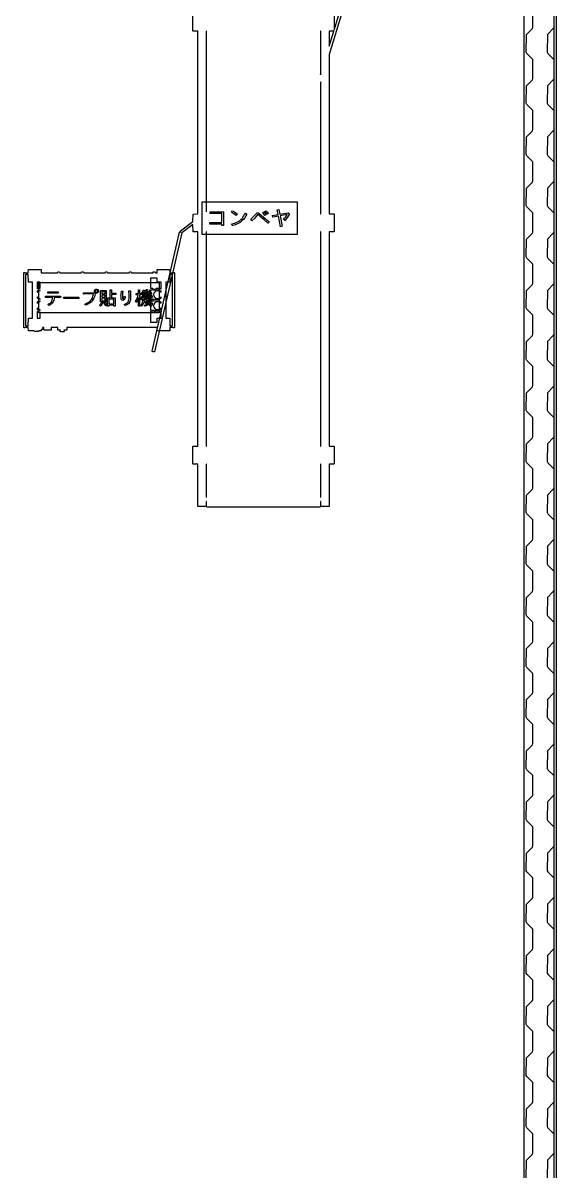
# Model space of a CAD drawing. Extents: x -928 to 12020, y -652 to 16065.
# Drawn here: x 9112 to 12012, y 4210 to 10449 of the extents above; entities that cross this region are included whole.
import ezdxf

# ---------------------------------------------------------------- set-up
doc = ezdxf.new("R2010")
doc.units = 0
for name, color, linetype in [('名称ラベル', 1, 'Continuous'), ('壁', 8, 'Continuous'), ('床', 9, 'Continuous'), ('設備', 5, 'Continuous')]:
    doc.layers.add(name, color=color, linetype=linetype)

msp = doc.modelspace()

# ---------------------------------------------------------------- linework, layer by layer
at = {"layer": '名称ラベル'}
for points in [[(10087.34, 9299.57), (10087.34, 9476.69), (10603.84, 9476.69), (10603.84, 9299.57)], [(10129.34, 9356.27), (10129.34, 9365.2), (10194.31, 9365.25), (10194.29, 9412.86), (10130.64, 9412.87), (10130.64, 9421.69), (10203.58, 9421.69), (10203.58, 9348.3), (10194.31, 9348.3), (10194.26, 9356.27)], [(10246.56, 9419.99), (10252.44, 9427.85), (10258.68, 9424.52), (10265.09, 9420.51), (10271.66, 9415.84), (10278.39, 9410.49), (10271.66, 9401.9), (10265.83, 9406.91), (10259.7, 9411.59), (10253.28, 9415.96)], [(10416.64, 9418.01), (10422.8, 9422.54), (10428.52, 9416.26), (10434.62, 9407.84), (10428, 9403.09), (10422.78, 9410.8)], [(10428.68, 9424.12), (10434.5, 9428.64), (10440.91, 9422.06), (10447, 9414.39), (10440.61, 9409.31), (10434.83, 9417.36)], [(10469.79, 9402.58), (10499.5, 9407.73), (10494.21, 9432.94), (10503.26, 9434.69), (10508.71, 9409.32), (10555, 9417.16), (10561.84, 9411.96), (10556.66, 9401.99), (10550.95, 9392.58), (10544.73, 9383.75), (10537.98, 9375.49), (10529.78, 9380.58), (10535.61, 9387.31), (10540.78, 9394.1), (10545.28, 9400.94), (10549.06, 9407.8), (10510.57, 9400.76), (10522.82, 9343.66), (10513.55, 9341.57), (10501.4, 9399.1), (10471.88, 9393.7)], [(10247.35, 9357.12), (10255.84, 9358.89), (10263.91, 9361.23), (10271.57, 9364.13), (10278.82, 9367.58), (10285.64, 9371.6), (10292.06, 9376.17), (10298.06, 9381.31), (10303.64, 9387), (10308.81, 9393.25), (10313.56, 9400.06), (10317.89, 9407.43), (10321.81, 9415.36), (10329.11, 9408.85), (10325.25, 9401.04), (10320.94, 9393.72), (10316.19, 9386.9), (10311, 9380.58), (10305.35, 9374.75), (10299.27, 9369.43), (10292.73, 9364.6), (10285.76, 9360.28), (10278.33, 9356.45), (10270.47, 9353.12), (10262.15, 9350.29), (10253.4, 9347.96)], [(10350.99, 9382.11), (10357.57, 9387.79), (10364.8, 9394.79), (10383.51, 9415.02), (10385.66, 9416.68), (10387.72, 9417.68), (10391.76, 9417.57), (10394.32, 9416.25), (10397.33, 9414.04), (10411.72, 9400.9), (10427.94, 9387.47), (10441.36, 9377.37), (10450.9, 9370.63), (10444.57, 9361.7), (10421.69, 9379.89), (10409.26, 9390.62), (10393.26, 9405.57), (10391.34, 9407.01), (10390.19, 9407.5), (10388.84, 9406.96), (10387.06, 9405.34), (10379.01, 9395.8), (10372.55, 9388.71), (10357.27, 9373.74)], [(9199.18, 9038.5), (9852.81, 9038.5), (9852.81, 8873.11), (9199.18, 8873.11)], [(9248.26, 8981.18), (9248.26, 8988.3), (9303.08, 8988.3), (9303.08, 8981.18)], [(9440.67, 8982.97), (9500.52, 8983.74), (9505.18, 8979.48), (9502.77, 8967.53), (9499.27, 8956.79), (9494.67, 8947.25), (9488.99, 8938.91), (9482.28, 8931.81), (9474.38, 8925.56), (9465.27, 8920.18), (9454.97, 8915.65), (9449.3, 8922.63), (9455.66, 8924.85), (9461.57, 8927.48), (9467.04, 8930.52), (9472.07, 8933.97), (9476.65, 8937.83), (9480.79, 8942.11), (9484.48, 8946.8), (9487.72, 8951.9), (9490.53, 8957.42), (9492.88, 8963.34), (9494.79, 8969.68), (9496.25, 8976.38), (9440.67, 8975.41)], [(9500.98, 8989.6), (9500.95, 8993.47), (9501.62, 8995.91), (9502.4, 8997.38), (9504.05, 8999.35), (9505.47, 9000.51), (9508.52, 9002), (9514.75, 9002.1), (9517.4, 9000.91), (9519.23, 8999.49), (9520.69, 8997.83), (9521.96, 8995.51), (9522.49, 8993.62), (9522.47, 8989.54), (9521.88, 8987.59), (9520.88, 8985.73), (9518.39, 8982.93), (9516.13, 8981.57), (9514.44, 8981.01), (9508.65, 8981.14), (9510.41, 8981.22), (9508.24, 8981.27), (9505.74, 8982.55), (9502.81, 8985.22), (9501.47, 8987.71)], [(9508.67, 8997.36), (9507.14, 8996.31), (9506.05, 8995), (9505.2, 8992.23), (9505.46, 8989.85), (9506.62, 8987.62), (9508.6, 8985.82), (9510.62, 8985.14), (9507.8, 8984.8), (9518.28, 8984.97), (9513.68, 8985.35), (9515.46, 8986.23), (9517.09, 8987.76), (9517.93, 8989.32), (9518.31, 8991.59), (9518.06, 8993.46), (9517.3, 8995.11), (9516.03, 8996.54), (9514.37, 8997.59), (9515.56, 8997.62), (9514.02, 8997.74), (9518.68, 8997.89), (9510.8, 8998.13), (9503.55, 8997.43)], [(9533.77, 8994.36), (9565.03, 8994.36), (9565.03, 8932.95), (9533.77, 8932.95)], [(9558.54, 8976.14), (9558.56, 8988.29), (9540.23, 8988.28), (9540.24, 8976.14)], [(9571.87, 8910.22), (9571.87, 8954.76), (9586.84, 8954.79), (9586.84, 8998.04), (9594.11, 8998.04), (9594.13, 8980.17), (9617.42, 8980.16), (9617.42, 8973.91), (9594.11, 8973.86), (9594.13, 8954.78), (9613.74, 8954.76), (9613.74, 8910.22), (9606.71, 8910.22), (9606.66, 8915.75), (9578.93, 8915.75), (9578.89, 8910.22)], [(9645.57, 8957.84), (9645.34, 8965.09), (9645.58, 8972.97), (9647.52, 8992.08), (9655.56, 8991.11), (9654, 8978.22), (9653.26, 8967.56), (9653.35, 8958.28), (9654.29, 8952.46), (9655.27, 8951.12), (9660.17, 8950.08), (9656.13, 8951.12), (9660.32, 8951.15), (9656.47, 8951.29), (9658.48, 8953.29), (9660.92, 8956.74), (9664.87, 8964.41), (9670.25, 8958.74), (9666.03, 8951.15), (9661.84, 8945.72), (9659.07, 8943.31), (9656.32, 8941.87), (9654.94, 8941.51), (9652.26, 8941.55), (9651.06, 8942.04), (9649, 8944.02), (9648.14, 8945.5), (9646.77, 8949.45)], [(9662.59, 8919.14), (9670.08, 8922.34), (9676.3, 8926.14), (9681.25, 8930.54), (9683.85, 8933.79), (9685.69, 8936.97), (9687.01, 8940.33), (9688.07, 8944.33), (9689.16, 8951.5), (9689.55, 8957.08), (9689.52, 8972.84), (9688.23, 8993.58), (9696.66, 8993.58), (9697.7, 8973.83), (9697.65, 8956.09), (9697.13, 8949.56), (9696.26, 8943.71), (9695.05, 8938.54), (9693.48, 8934.05), (9690.36, 8928.36), (9685.93, 8923.18), (9680.3, 8918.68), (9673.47, 8914.86), (9668.26, 8912.69)], [(9725.11, 8936.54), (9729.54, 8944.45), (9733.36, 8953.03), (9736.59, 8962.27), (9739.2, 8972.11), (9727.29, 8972.16), (9727.29, 8978.51), (9739.98, 8978.52), (9739.99, 8999.45), (9746.34, 8999.45), (9746.34, 8978.54), (9755.89, 8978.51), (9755.89, 8972.16), (9746.35, 8972.13), (9746.34, 8961.85), (9751.54, 8957.03), (9756.08, 8951.71), (9752.01, 8946.38), (9749.55, 8950.52), (9746.34, 8954.78), (9746.34, 8910.22), (9739.99, 8910.22), (9739.97, 8956.16), (9734.84, 8941.86), (9731.9, 8935.39), (9728.7, 8929.46)], [(9753.03, 8914.49), (9757.79, 8919.16), (9759.66, 8921.81), (9761.17, 8924.65), (9763.16, 8930.96), (9763.98, 8937.93), (9764.31, 8944.61), (9755.6, 8944.63), (9755.6, 8950.11), (9783.46, 8950.14), (9782.52, 8959.67), (9781.96, 8970.59), (9781.77, 8999.54), (9788.12, 8999.54), (9788.34, 8969.26), (9789.62, 8950.52), (9802.96, 8950.51), (9802.06, 8951.5), (9804.61, 8950.68), (9800.63, 8952.86), (9797.57, 8955.44), (9802.51, 8958.54), (9805.51, 8956.15), (9808.76, 8952.97), (9805.26, 8950.51), (9815.94, 8950.5), (9815.94, 8945.02), (9790.42, 8945.01), (9792.35, 8937.4), (9795.48, 8930.67), (9799.31, 8935.76), (9803.34, 8942.45), (9808.91, 8939.35), (9804.31, 8932.15), (9798.93, 8925.39), (9791.06, 8924.78), (9799.44, 8924.72), (9793.3, 8924.04), (9799.65, 8924.52), (9802.68, 8921.1), (9804.59, 8919.43), (9806.71, 8918.34), (9808, 8918.31), (9807.48, 8918.45), (9808.5, 8919.69), (9809.4, 8922.4), (9810.65, 8930.24), (9816.81, 8926.89), (9815.81, 8921.92), (9814.09, 8916.15), (9812.79, 8913.44), (9810.61, 8911.06), (9809.82, 8910.72), (9806.88, 8910.9), (9803.48, 8912.4), (9801.08, 8914.12), (9798.56, 8916.42), (9794.55, 8920.91), (9790.08, 8917.18), (9785.37, 8913.95), (9782.09, 8912.1), (9775.23, 8909.11), (9771.06, 8914.2), (9776.76, 8916.55), (9782.01, 8919.3), (9786.8, 8922.44), (9791.11, 8925.99), (9788.73, 8930.32), (9786.79, 8934.88), (9785.29, 8939.65), (9784.23, 8944.62), (9770.58, 8944.63), (9764.78, 8943.24), (9770.48, 8943.48), (9770.48, 8943.13), (9767.17, 8942.36), (9770.47, 8942.92), (9770.3, 8939.34), (9777.29, 8934.67), (9783.76, 8929.27), (9779.88, 8923.99), (9774.58, 8929.28), (9769.76, 8933.49), (9768.27, 8926.42), (9766.7, 8922.08), (9764.66, 8918.07), (9762.14, 8914.39), (9757.49, 8909.5)], [(9754.87, 8960.53), (9775.18, 8959.76), (9759.37, 8960.75), (9760.15, 8960.77), (9765.38, 8968.87), (9760.59, 8976.06), (9755.79, 8981.66), (9759.24, 8986.33), (9761.69, 8983.51), (9764.96, 8990.47), (9767.91, 8998.23), (9773.34, 8995.08), (9769.41, 8986.58), (9764.92, 8979.01), (9767.95, 8974.24), (9763.52, 8973.85), (9768.3, 8973.72), (9774.64, 8985.92), (9779.59, 8982.97), (9773.14, 8971.23), (9766.37, 8961.25), (9773.33, 8961.98), (9779.29, 8962), (9774.45, 8962.9), (9772.85, 8968.38), (9777.31, 8969.45), (9779.85, 8962), (9781.38, 8954.57), (9776.34, 8952.78), (9775.71, 8956.95), (9780.49, 8957.09), (9775.52, 8957.96), (9769.98, 8956.76), (9756.47, 8954.96)], [(9788.85, 8982.39), (9792.73, 8986.37), (9793.82, 8985.07), (9789.2, 8982.51), (9794.71, 8983.95), (9798.19, 8991.05), (9800.86, 8998.04), (9806.39, 8994.89), (9802.32, 8986.82), (9797.78, 8979.55), (9801.07, 8974.58), (9807.5, 8986.46), (9812.45, 8983.16), (9807.14, 8974.21), (9800.19, 8963.87), (9813.77, 8963.63), (9808.76, 8964.5), (9806.2, 8970.66), (9810.85, 8972.26), (9813.65, 8965.94), (9816.13, 8958.54), (9811.17, 8956.42), (9810.4, 8959.27), (9814.95, 8958.76), (9810.27, 8959.78), (9815.03, 8959.91), (9810.08, 8960.53), (9805.35, 8959.61), (9791.51, 8957.77), (9790.01, 8963.29), (9806.33, 8962.75), (9793.98, 8963.39), (9798.33, 8970.09), (9793.52, 8977.06)], [(9235.18, 8957.67), (9235.18, 8964.79), (9315.48, 8964.79), (9315.48, 8957.67), (9281.96, 8957.66), (9281.3, 8949.6), (9279.93, 8942.41), (9277.86, 8936.11), (9275.06, 8930.67), (9271.04, 8925.42), (9265.89, 8920.75), (9259.63, 8916.67), (9252.24, 8913.18), (9246.81, 8919.58), (9251.82, 8921.65), (9258.28, 8925.17), (9263.5, 8929.16), (9267.48, 8933.63), (9269.91, 8937.91), (9271.58, 8942.73), (9273.02, 8950.63), (9273.51, 8957.64)], [(9334.82, 8950.89), (9334.82, 8958.83), (9415.81, 8958.83), (9415.81, 8950.89)], [(9528.2, 8914.78), (9531.74, 8918.55), (9534.93, 8922.75), (9537.79, 8927.37), (9540.32, 8932.42), (9546.47, 8929.27), (9543.55, 8923.39), (9540.41, 8918.12), (9537.06, 8913.46), (9533.48, 8909.4)], [(9540.22, 8958.3), (9558.56, 8958.26), (9558.58, 8970.35), (9540.24, 8970.36)], [(9540.22, 8939.16), (9558.56, 8939.12), (9558.58, 8952.46), (9540.24, 8952.48)], [(9551.32, 8928.88), (9556.99, 8932.42), (9563.17, 8925.4), (9568.81, 8917.25), (9562.46, 8912.02), (9557.16, 8921.47), (9554.3, 8925.43)], [(9606.66, 8921.81), (9606.7, 8948.59), (9578.91, 8948.59), (9578.91, 8921.82)], [(9780.48, 8959.52), (9780.48, 8959.52), (9780.48, 8959.52)], [(9780.99, 8957.04), (9780.99, 8957.04), (9780.99, 8957.04)]]:
    msp.add_lwpolyline(points, close=True, dxfattribs=at)
at = {"layer": '壁'}
msp.add_lwpolyline([(11838, 6), (11838, 15994), (11839.76, 15998.24), (11844, 16000), (12006, 16000), (12010.24, 15998.24), (12012, 15994), (12012, 6), (12010.24, 1.76), (12006, 0), (11844, 0), (11839.76, 1.76)], close=True, dxfattribs=at)
for points in [[(11850, 4174), (11850.84, 4269.64), (11883.13, 4302.21), (11886, 4309.01), (11885.16, 4412.64), (11852.87, 4445.21), (11850, 4452), (11850.84, 4547.64), (11883.13, 4580.21), (11886, 4587.01), (11885.16, 4690.64), (11852.87, 4723.21), (11850, 4730), (11850.84, 4825.64), (11883.13, 4858.21), (11886, 4865.01), (11885.16, 4968.64), (11852.87, 5001.21), (11850, 5008), (11850.84, 5103.64), (11883.13, 5136.21), (11886, 5143.01), (11885.16, 5246.64), (11852.87, 5279.21), (11850, 5286), (11850.84, 5381.64), (11883.13, 5414.21), (11886, 5421.01), (11885.16, 5524.64), (11852.87, 5557.21), (11850, 5564), (11850.84, 5659.64), (11883.13, 5692.21), (11886, 5699.01), (11885.16, 5802.64), (11852.87, 5835.21), (11850, 5842), (11850.84, 5937.64), (11883.13, 5970.21), (11886, 5977.01), (11885.16, 6080.64), (11852.87, 6113.21), (11850, 6120), (11850.84, 6215.64), (11883.13, 6248.21), (11886, 6255.01), (11885.16, 6358.64), (11852.87, 6391.21), (11850, 6398), (11850.84, 6493.64), (11883.13, 6526.21), (11886, 6533.01), (11885.16, 6636.64), (11852.87, 6669.21), (11850, 6676), (11850.84, 6771.64), (11883.13, 6804.21), (11886, 6811.01), (11885.16, 6914.64), (11852.87, 6947.21), (11850, 6954), (11850.84, 7049.64), (11883.13, 7082.21), (11886, 7089.01), (11885.16, 7192.64), (11852.87, 7225.21), (11850, 7232), (11850.84, 7327.64), (11883.13, 7360.21), (11886, 7367.01), (11885.16, 7470.64), (11852.87, 7503.21), (11850, 7510), (11850.84, 7605.64), (11883.13, 7638.21), (11886, 7645.01), (11885.16, 7748.64), (11852.87, 7781.21), (11850, 7788), (11850.84, 7883.64), (11883.13, 7916.21), (11886, 7923.01), (11885.16, 8026.64), (11852.87, 8059.21), (11850, 8066), (11850.84, 8161.64), (11883.13, 8194.21), (11886, 8201), (11885.16, 8304.64), (11852.87, 8337.21), (11850, 8344), (11850.84, 8439.64), (11883.13, 8472.21), (11886, 8479.01), (11885.16, 8582.64), (11852.87, 8615.21), (11850, 8622), (11850.84, 8717.64), (11883.13, 8750.21), (11886, 8757.01), (11885.16, 8860.64), (11852.87, 8893.21), (11850, 8900), (11850.84, 8995.64), (11883.13, 9028.21), (11886, 9035.01), (11885.16, 9138.64), (11852.87, 9171.21), (11850, 9178), (11850.84, 9273.64), (11883.13, 9306.21), (11886, 9313.01), (11885.16, 9416.64), (11852.87, 9449.21), (11850, 9456), (11850.84, 9551.64), (11883.13, 9584.21), (11886, 9591.01), (11885.16, 9694.64), (11852.87, 9727.21), (11850, 9734), (11850.84, 9829.64), (11883.13, 9862.21), (11886, 9869), (11885.16, 9972.64), (11852.87, 10005.21), (11850, 10012), (11850.84, 10107.64), (11883.13, 10140.21), (11886, 10147), (11885.16, 10250.64), (11852.87, 10283.21), (11850, 10290), (11850.84, 10385.64), (11883.13, 10418.21), (11886, 10425), (11885.16, 10528.64)], [(11999.16, 10528.64), (12000, 10425), (11997.13, 10418.21), (11964.84, 10385.64), (11964, 10290.01), (11966.87, 10283.21), (11999.16, 10250.64), (12000, 10147), (11997.13, 10140.21), (11964.84, 10107.64), (11964, 10012.01), (11966.87, 10005.21), (11999.16, 9972.64), (12000, 9869), (11997.13, 9862.21), (11964.84, 9829.64), (11964, 9734), (11966.87, 9727.21), (11999.16, 9694.64), (12000, 9591), (11997.13, 9584.21), (11964.84, 9551.64), (11964, 9456), (11966.87, 9449.21), (11999.16, 9416.64), (12000, 9313), (11997.13, 9306.21), (11964.84, 9273.64), (11964, 9178), (11966.87, 9171.21), (11999.16, 9138.64), (12000, 9035), (11997.13, 9028.21), (11964.84, 8995.64), (11964, 8900.01), (11966.87, 8893.21), (11999.16, 8860.64), (12000, 8757), (11997.13, 8750.21), (11964.84, 8717.64), (11964, 8622.01), (11966.87, 8615.21), (11999.16, 8582.64), (12000, 8479), (11997.13, 8472.21), (11964.84, 8439.64), (11964, 8344.01), (11966.87, 8337.21), (11999.16, 8304.64), (12000, 8201), (11997.13, 8194.21), (11964.84, 8161.64), (11964, 8066.01), (11966.87, 8059.21), (11999.16, 8026.64), (12000, 7923), (11997.13, 7916.21), (11964.84, 7883.64), (11964, 7788.01), (11966.87, 7781.21), (11999.16, 7748.64), (12000, 7645), (11997.13, 7638.21), (11964.84, 7605.64), (11964, 7510.01), (11966.87, 7503.21), (11999.16, 7470.64), (12000, 7367), (11997.13, 7360.21), (11964.84, 7327.64), (11964, 7232.01), (11966.87, 7225.21), (11999.16, 7192.64), (12000, 7089), (11997.13, 7082.21), (11964.84, 7049.64), (11964, 6954.01), (11966.87, 6947.21), (11999.16, 6914.64), (12000, 6811), (11997.13, 6804.21), (11964.84, 6771.64), (11964, 6676.01), (11966.87, 6669.21), (11999.16, 6636.64), (12000, 6533), (11997.13, 6526.21), (11964.84, 6493.64), (11964, 6398.01), (11966.87, 6391.21), (11999.16, 6358.64), (12000, 6255), (11997.13, 6248.21), (11964.84, 6215.64), (11964, 6120.01), (11966.87, 6113.21), (11999.16, 6080.64), (12000, 5977), (11997.13, 5970.21), (11964.84, 5937.64), (11964, 5842.01), (11966.87, 5835.21), (11999.16, 5802.64), (12000, 5699), (11997.13, 5692.21), (11964.84, 5659.64), (11964, 5564.01), (11966.87, 5557.21), (11999.16, 5524.64), (12000, 5421), (11997.13, 5414.21), (11964.84, 5381.64), (11964, 5286.01), (11966.87, 5279.21), (11999.16, 5246.64), (12000, 5143), (11997.13, 5136.21), (11964.84, 5103.64), (11964, 5008.01), (11966.87, 5001.21), (11999.16, 4968.64), (12000, 4865), (11997.13, 4858.21), (11964.84, 4825.64), (11964, 4730.01), (11966.87, 4723.21), (11999.16, 4690.64), (12000, 4587), (11997.13, 4580.21), (11964.84, 4547.64), (11964, 4452.01), (11966.87, 4445.21), (11999.16, 4412.64), (12000, 4309), (11997.13, 4302.21), (11964.84, 4269.64), (11964, 4174.01)]]:
    msp.add_lwpolyline(points, dxfattribs=at)
at = {"layer": '床'}
msp.add_lwpolyline([(0, 16000), (12000, 16000), (12000, 0), (0, 0)], close=True, dxfattribs=at)
at = {"layer": '設備'}
for points in [[(10876.46, 10599.7), (10778.15, 10277.6), (10778.15, 9411.1), (10802.51, 9411.05), (10804.58, 9408.98), (10804.58, 9315.28), (10802.51, 9313.21), (10778.15, 9313.16), (10778.15, 8149.68), (10802.51, 8149.63), (10804.58, 8147.56), (10804.58, 8053.85), (10802.51, 8051.78), (10778.15, 8051.73), (10777.31, 7821.55), (10734.64, 7820.7), (10732.65, 7822.7), (10732.6, 7849.29), (10730.65, 7849.25), (10730.65, 7821.11), (10728.66, 7817.7), (10112.64, 7817.71), (10110.65, 7821.11), (10110.6, 7849.29), (10108.65, 7849.25), (10108.65, 7822.7), (10106.66, 7820.7), (10065.14, 7820.7), (10063.15, 7822.7), (10063.15, 8051.73), (10038.8, 8051.78), (10036.73, 8053.85), (10036.73, 8147.56), (10038.8, 8149.63), (10063.15, 8149.68), (10063.15, 9313.16), (10037.26, 9313.73), (10036.69, 9352.87), (9976.65, 9308.41), (9827.61, 8662.57), (9826.34, 8661.42), (9826.44, 8662.65), (9823.99, 8661.36), (9820.65, 8662.13), (9817.31, 8662.9), (9815.68, 8665.13), (9815.01, 8664.03), (9814.71, 8665.54), (9963.82, 9311.66), (9964.75, 9312.89), (9964.86, 9311.6), (9967.31, 9312.9), (9970.31, 9312.23), (9967.77, 9316.02), (9968.92, 9315.11), (9967.69, 9317.03), (9968.27, 9318.68), (10036.72, 9369.39), (10037.26, 9410.53), (10063.15, 9411.1), (10063.15, 10404.58), (10038.8, 10404.63), (10036.73, 10406.7), (10036.73, 10500.41)], [(10804.58, 10500.41), (10804.61, 10409.82), (10863.8, 10603.56)]]:
    msp.add_lwpolyline(points, dxfattribs=at)
for points in [[(10110.65, 10404.58), (10108.65, 10404.58), (10108.7, 9422.72), (10110.65, 9424.18)], [(10732.65, 10173.89), (10732.65, 10404.58), (10730.7, 10404.63), (10730.69, 10167.63)], [(10803.12, 10404.8), (10778.15, 10404.6), (10778.19, 10323.25)], [(10730.65, 9411.1), (10732.65, 9411.1), (10732.6, 10128.26), (10730.65, 10121.98)], [(9964.2, 9311.62), (9964.64, 9311.53), (9964.62, 9311.92)], [(9968.42, 9316.86), (9968.64, 9317.57), (9968.35, 9316.84)], [(9968.74, 9317.84), (9968.53, 9318.05), (9968.51, 9317.67)], [(9970.98, 9311.32), (9969.6, 9311.84), (9969.56, 9311.78)], [(10110.6, 8149.63), (10110.65, 9313.16), (10108.7, 9313.21), (10108.65, 8149.68)], [(10732.6, 8149.63), (10732.65, 9313.16), (10730.7, 9313.21), (10730.65, 8149.68)], [(9115.99, 8794.54), (9115.99, 9090.53), (9118, 9092.53), (9123.99, 9092.53), (9126.04, 9089.53), (9127.99, 9091.53), (9141.24, 9091.54), (9141.77, 9108.76), (9208.63, 9109.26), (9210.72, 9107.17), (9210.77, 9091.53), (9299.47, 9091.53), (9301.07, 9095.53), (9310.92, 9095.53), (9312.52, 9091.53), (9429.47, 9091.53), (9431.07, 9095.53), (9440.92, 9095.53), (9442.52, 9091.53), (9559.47, 9091.53), (9561.07, 9095.53), (9570.92, 9095.53), (9572.52, 9091.53), (9689.47, 9091.53), (9691.07, 9095.53), (9700.92, 9095.53), (9702.52, 9091.53), (9819.47, 9091.53), (9821.07, 9095.53), (9830.92, 9095.53), (9832.5, 9091.54), (9841.21, 9091.53), (9841.26, 9107.17), (9842.87, 9109.14), (9908.62, 9109.26), (9910.72, 9107.17), (9910.74, 9091.54), (9923.99, 9091.53), (9925.94, 9089.53), (9927.99, 9092.53), (9933.99, 9092.53), (9935.99, 9090.53), (9935.99, 8794.54), (9933.99, 8792.53), (9927.99, 8792.54), (9925.94, 8795.53), (9923.99, 8793.54), (9910.74, 8793.53), (9910.22, 8776.31), (9843.36, 8775.81), (9841.26, 8777.9), (9841.21, 8793.53), (9350.25, 8793.53), (9350.99, 8780.54), (9348.99, 8778.54), (9334.95, 8778.53), (9336.72, 8776.53), (9336.72, 8772.54), (9334.72, 8770.54), (9317.27, 8770.53), (9315.27, 8772.54), (9315.27, 8776.53), (9317.05, 8778.53), (9302.99, 8778.54), (9300.99, 8780.54), (9301.75, 8793.53), (9266.03, 8793.53), (9265.4, 8779.12), (9229.4, 8778.53), (9225.99, 8780.54), (9225.98, 8793.52), (9217.6, 8793.53), (9220.99, 8791.53), (9220.4, 8783.12), (9210.74, 8782.53), (9210.22, 8776.31), (9200.03, 8775.8), (9199.39, 8773.12), (9197.88, 8773.12), (9197.89, 8774.53), (9196.32, 8772.54), (9175.66, 8772.53), (9174.1, 8774.53), (9174.11, 8773.12), (9172.6, 8773.12), (9171.95, 8775.81), (9141.77, 8776.31), (9141.24, 8793.53), (9127.99, 8793.54), (9126.04, 8795.53), (9123.99, 8792.54), (9118, 8792.53)], [(9126.84, 9082.38), (9126.02, 9083.53), (9126.04, 8801.53), (9127.99, 8803.53), (9141.26, 8803.57), (9141.77, 8844.76), (9163.49, 8845.31), (9163.49, 9039.77), (9141.77, 9040.31), (9141.26, 9081.5)], [(9805.99, 9008.38), (9817.44, 9008.33), (9819.44, 9006.33), (9819.49, 9002.72), (9836.51, 9002.72), (9836.54, 9006.33), (9838.54, 9008.33), (9853.44, 9008.33), (9855.44, 9006.33), (9855.68, 9001.99), (9859.58, 9005.87), (9863.47, 9004.13), (9863.49, 9039.78), (9841.77, 9040.31), (9841.23, 9062.03), (9806.02, 9062.03)], [(9910.22, 8844.76), (9910.73, 8803.57), (9923.99, 8803.53), (9925.96, 8801.54), (9925.95, 9083.53), (9923.99, 9081.54), (9910.73, 9081.5), (9910.22, 9040.31), (9888.49, 9039.76), (9888.49, 8845.31)], [(9190.98, 9005.88), (9193.77, 9005.43), (9196.31, 9001.99), (9196.54, 9006.33), (9198.54, 9008.33), (9205.99, 9008.37), (9205.96, 9039.8), (9188.5, 9039.78), (9188.5, 9004.14)], [(9188.52, 8985.31), (9197.58, 8992.86), (9205.97, 8994.53), (9205.99, 8997.51), (9194.5, 8995.09), (9188.5, 8990.72)], [(9805.99, 8948.38), (9825.44, 8947.53), (9827.09, 8945.53), (9828.54, 8947.53), (9852.41, 8948.34), (9863.48, 8954.34), (9863.44, 8959.77), (9854.41, 8952.21), (9845.99, 8950.54), (9837.57, 8952.21), (9830.44, 8956.98), (9825.67, 8964.11), (9823.99, 8972.53), (9825.67, 8980.95), (9830.44, 8988.09), (9837.57, 8992.86), (9845.99, 8994.53), (9854.41, 8992.86), (9863.44, 8985.3), (9863.48, 8990.73), (9857.48, 8995.09), (9849.95, 8997.53), (9838.54, 8997.54), (9837.09, 8999.53), (9835.44, 8997.54), (9820.54, 8997.54), (9818.9, 8999.53), (9817.44, 8997.54), (9806.01, 8997.52)], [(9197.58, 8952.21), (9188.52, 8959.76), (9188.5, 8954.35), (9194.5, 8949.98), (9205.99, 8948.36), (9205.97, 8950.54)], [(9188.52, 8925.31), (9197.58, 8932.86), (9205.97, 8934.53), (9205.99, 8936.71), (9194.5, 8935.09), (9188.5, 8930.72)], [(9195.89, 8942.52), (9196.54, 8942.98), (9196.3, 8943.09)], [(9805.99, 8887.58), (9808.89, 8885.54), (9810.54, 8887.53), (9825.44, 8887.53), (9827.09, 8885.53), (9828.54, 8887.53), (9849.95, 8887.54), (9857.48, 8889.98), (9863.47, 8894.33), (9863.44, 8899.77), (9854.41, 8892.21), (9845.99, 8890.54), (9837.57, 8892.21), (9830.44, 8896.98), (9825.67, 8904.11), (9823.99, 8912.53), (9825.67, 8920.95), (9830.44, 8928.09), (9837.57, 8932.86), (9845.99, 8934.53), (9854.41, 8932.86), (9863.44, 8925.3), (9863.48, 8930.73), (9852.42, 8936.73), (9838.54, 8936.74), (9837.09, 8938.73), (9825.44, 8936.74), (9806.01, 8937.52)], [(9856.1, 8942.55), (9855.44, 8942.09), (9855.69, 8941.99)], [(9188.49, 8845.31), (9205.99, 8845.3), (9205.99, 8876.7), (9198.54, 8876.74), (9196.54, 8878.74), (9196.31, 8883.08), (9192.41, 8879.2), (9188.49, 8880.91)], [(9197.58, 8892.21), (9188.52, 8899.76), (9188.5, 8894.35), (9194.5, 8889.98), (9205.99, 8887.56), (9205.97, 8890.54)], [(9808.54, 8882.33), (9805.99, 8881.49), (9806, 8823.06), (9841.24, 8823.04), (9841.77, 8844.76), (9863.49, 8845.29), (9863.49, 8880.93), (9859.58, 8879.2), (9855.68, 8883.09), (9855.44, 8878.74), (9853.44, 8876.74), (9838.54, 8876.74), (9836.54, 8878.74), (9836.52, 8881.53), (9827.49, 8882.36), (9827.44, 8878.74), (9825.44, 8876.74), (9810.55, 8876.74), (9808.54, 8878.74)], [(9180, 8772.55), (9179.29, 8773.38), (9178.61, 8773.12)], [(9193.37, 8773.1), (9191.66, 8773.12), (9191.95, 8772.56)], [(9815.51, 8665.34), (9815.07, 8665.38), (9815.36, 8664.96)], [(9820.65, 8662.14), (9820.84, 8662.95), (9819.82, 8662.9)], [(9826.63, 8662.29), (9826.68, 8662.77), (9826.57, 8662.31)], [(10110.65, 8051.73), (10108.65, 8051.73), (10108.7, 7872.12), (10110.65, 7872.17)], [(10732.6, 7872.12), (10732.65, 8051.73), (10730.7, 8051.78), (10730.65, 7872.17)]]:
    msp.add_lwpolyline(points, close=True, dxfattribs=at)

doc.saveas('drawing.dxf')
